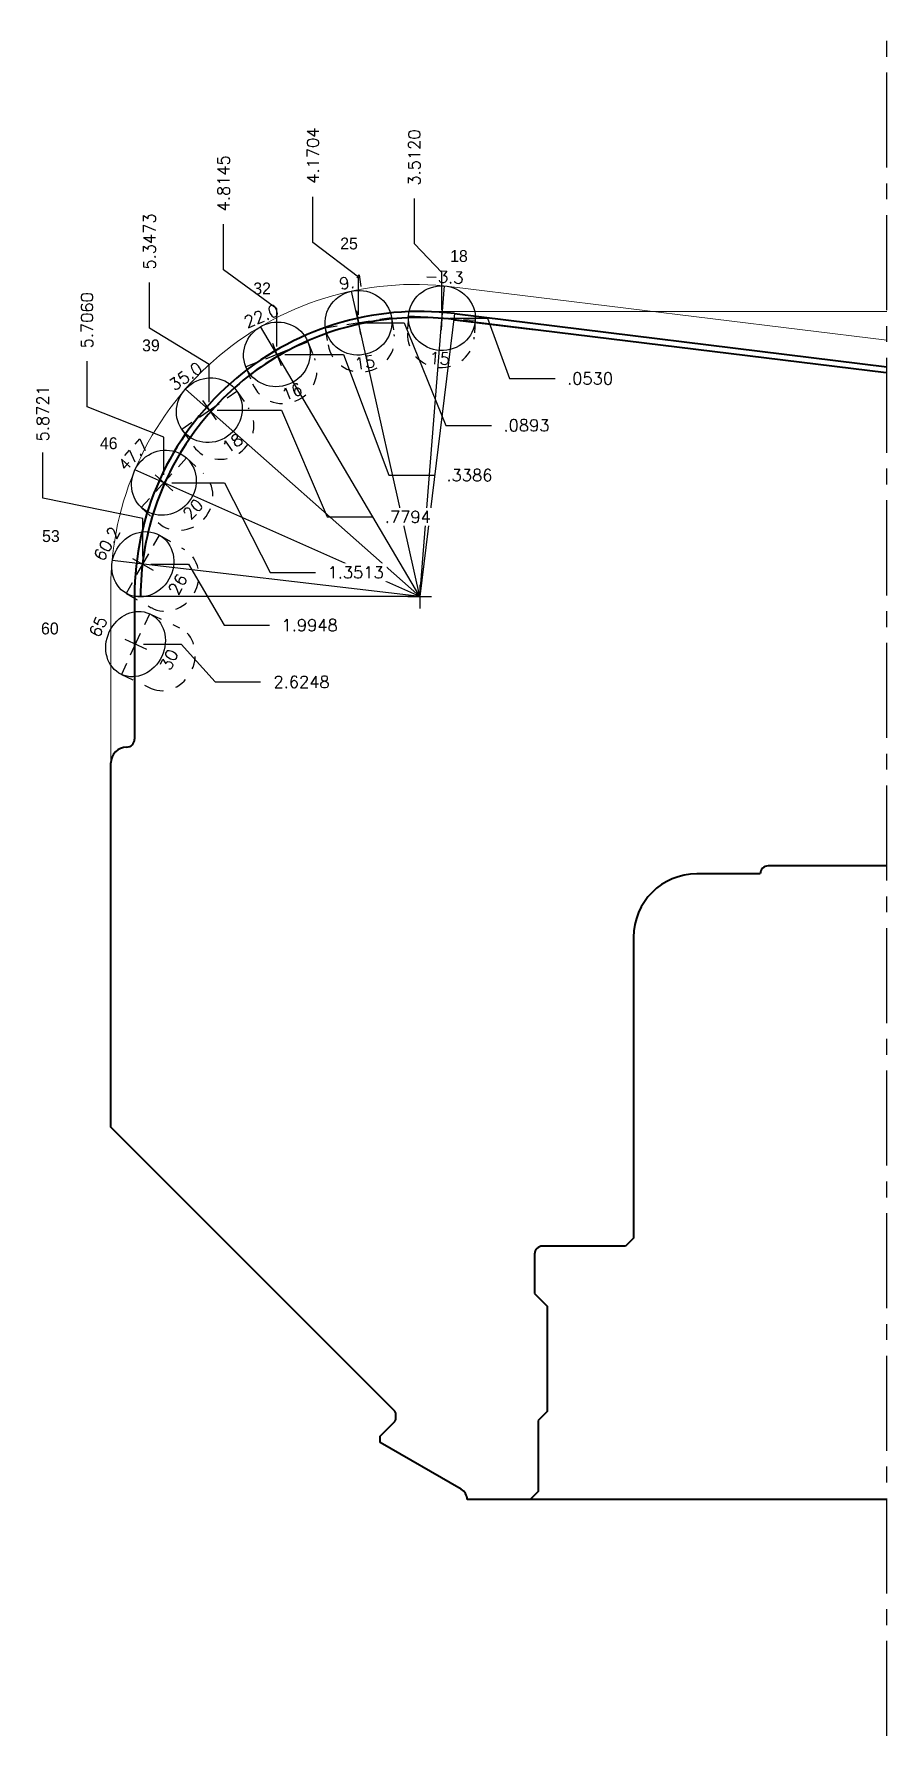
# Model space of a CAD drawing. Extents: x 34 to 204, y 6 to 38.
# Drawn here: x 197.31 to 204.05, y 15.52 to 28.95 of the extents above; entities that cross this region are included whole.
import ezdxf
from ezdxf.enums import TextEntityAlignment as Align

# ---------------------------------------------------------------- set-up
doc = ezdxf.new("R2010")
doc.units = 0
doc.header["$MEASUREMENT"] = 0
doc.header["$PDMODE"] = 35
doc.linetypes.add('CENTER2', pattern=[1.125, 0.75, -0.125, 0.125, -0.125])
doc.linetypes.add('HIDDEN2', pattern=[0.1875, 0.125, -0.0625])
doc.layers.get('0').update_dxf_attribs({"linetype": 'CONTINUOUS'})
doc.layers.get('Defpoints').update_dxf_attribs({"color": 10, "linetype": 'CONTINUOUS'})
doc.layers.add('Blade7', color=7, linetype='CONTINUOUS', true_color=0xcc00cc)
doc.layers.add('CLine', color=5, linetype='CENTER2')
doc.layers.add('TEXT', color=3, linetype='CONTINUOUS')
doc.styles.add('RomanS', font='romans')
doc.dimstyles.get("Standard").update_dxf_attribs({"dimtxt": 0.094, "dimasz": 0.18, "dimexe": 0.0625, "dimexo": 0.0625, "dimgap": 0.09, "dimtad": 0, "dimtih": 1, "dimtoh": 1, "dimdec": 4, "dimzin": 4, "dimdsep": 46, "dimtxsty": 'RomanS', "dimcen": 0.09, "dimazin": 1, "dimtfac": 1, "dimtdec": 4, "dimtofl": 0, "dimtmove": 0, "dimatfit": 1, "dimfxl": 1, "dimtfill": 1, "dimtolj": 1, "dimtzin": 0, "dimarcsym": 0})

# ---------------------------------------------------------------- blocks, each defined once
blk = doc.blocks.new('CMark')
at = {"layer": 'CLine'}
for p, q in [((-0.094, 0), (0.094, 0)), ((0, 0.094), (0, -0.094))]:
    blk.add_line(p, q, dxfattribs=at)
blk = doc.blocks.new('1313@15')
for p, q in [((-0.17, 0), (-0.265, 0)), ((0.171, 0), (0.264, 0))]:
    blk.add_line(p, q)
at = {"color": 8, "linetype": 'HIDDEN2', "ltscale": 0.5}
blk.add_line((-0.265, 0), (-0.265, -0.135), dxfattribs=at)
at = {"color": 8, "linetype": 'HIDDEN2', "ltscale": 0.5, "flags": 128}
blk.add_lwpolyline([(0.264, 0), (0.264, -0.135)], dxfattribs=at)
blk.add_ellipse((0, 0), major_axis=(0.264, 0), ratio=0.965926)
at = {"color": 8, "linetype": 'HIDDEN2', "ltscale": 0.5}
blk.add_ellipse((0, -0.135), major_axis=(0.264, 0), ratio=0.965926, start_param=3.141593, end_param=6.283185, dxfattribs=at)
blk.add_blockref('CMark', (0, 0))
at = {"style": 'RomanS'}
blk.add_text('15', height=0.094, dxfattribs=at).set_placement((0, -0.318), align=Align.MIDDLE_CENTER)
blk.add_attdef('ANG', text='', height=0.094, dxfattribs=at).set_placement((0, 0.251), align=Align.BOTTOM_CENTER)
blk = doc.blocks.new('1313@16')
for p, q in [((-0.17, 0), (-0.265, 0)), ((0.171, 0), (0.264, 0))]:
    blk.add_line(p, q)
at = {"color": 8, "linetype": 'HIDDEN2', "ltscale": 0.5}
blk.add_line((-0.265, 0), (-0.265, -0.143), dxfattribs=at)
at = {"color": 8, "linetype": 'HIDDEN2', "ltscale": 0.5, "flags": 128}
blk.add_lwpolyline([(0.264, 0), (0.264, -0.143)], dxfattribs=at)
blk.add_ellipse((0, 0), major_axis=(0.264, 0), ratio=0.961262)
at = {"color": 8, "linetype": 'HIDDEN2', "ltscale": 0.5}
blk.add_ellipse((0, -0.143), major_axis=(0.264, 0), ratio=0.961262, start_param=3.141593, end_param=6.283185, dxfattribs=at)
blk.add_blockref('CMark', (0, 0))
at = {"style": 'RomanS'}
blk.add_text('16', height=0.094, dxfattribs=at).set_placement((0, -0.318), align=Align.MIDDLE_CENTER)
blk.add_attdef('ANG', text='', height=0.094, dxfattribs=at).set_placement((0, 0.251), align=Align.BOTTOM_CENTER)
blk = doc.blocks.new('1313@18')
for p, q in [((-0.17, 0), (-0.265, 0)), ((0.171, 0), (0.264, 0))]:
    blk.add_line(p, q)
at = {"color": 8, "linetype": 'HIDDEN2', "ltscale": 0.5}
blk.add_line((-0.265, 0), (-0.265, -0.161), dxfattribs=at)
at = {"color": 8, "linetype": 'HIDDEN2', "ltscale": 0.5, "flags": 128}
blk.add_lwpolyline([(0.264, 0), (0.264, -0.161)], dxfattribs=at)
blk.add_ellipse((0, 0), major_axis=(0.264, 0), ratio=0.951057)
at = {"color": 8, "linetype": 'HIDDEN2', "ltscale": 0.5}
blk.add_ellipse((0, -0.161), major_axis=(0.264, 0), ratio=0.951057, start_param=3.141593, end_param=6.283185, dxfattribs=at)
blk.add_blockref('CMark', (0, 0))
at = {"style": 'RomanS'}
blk.add_text('18', height=0.094, dxfattribs=at).set_placement((0, -0.318), align=Align.MIDDLE_CENTER)
blk.add_attdef('ANG', text='', height=0.094, dxfattribs=at).set_placement((0, 0.251), align=Align.BOTTOM_CENTER)
blk = doc.blocks.new('1313@20')
for p, q in [((-0.17, 0), (-0.265, 0)), ((0.171, 0), (0.264, 0))]:
    blk.add_line(p, q)
at = {"color": 8, "linetype": 'HIDDEN2', "ltscale": 0.5}
blk.add_line((-0.265, 0), (-0.265, -0.178), dxfattribs=at)
at = {"color": 8, "linetype": 'HIDDEN2', "ltscale": 0.5, "flags": 128}
blk.add_lwpolyline([(0.264, 0), (0.264, -0.178)], dxfattribs=at)
blk.add_ellipse((0, 0), major_axis=(0.264, 0), ratio=0.939693)
at = {"color": 8, "linetype": 'HIDDEN2', "ltscale": 0.5}
blk.add_ellipse((0, -0.178), major_axis=(0.264, 0), ratio=0.939693, start_param=3.141593, end_param=6.283185, dxfattribs=at)
blk.add_blockref('CMark', (0, 0))
at = {"style": 'RomanS'}
blk.add_text('20', height=0.094, dxfattribs=at).set_placement((0, -0.311), align=Align.MIDDLE_CENTER)
blk.add_attdef('ANG', text='', height=0.094, dxfattribs=at).set_placement((0, 0.251), align=Align.BOTTOM_CENTER)
blk = doc.blocks.new('*D426')
at = {"layer": 'Blade7', "color": 0, "lineweight": -2, "transparency": 16777216}
for p, q in [((200.316, 27.289), (200.316, 27.649)), ((200.534, 27.064), (200.316, 27.289)), ((200.534, 26.766), (200.534, 27.064))]:
    blk.add_line(p, q, dxfattribs=at)
at = {"layer": 'Defpoints', "color": 0, "transparency": 16777216}
for p in [(200.316, 27.649), (204.046, 26.757), (200.534, 26.704)]:
    blk.add_point(p, dxfattribs=at)
at = {"layer": 'Blade7', "color": 0, "transparency": 16777216, "insert": (200.316, 27.971), "char_height": 0.094, "attachment_point": 5, "rotation": 90, "style": 'RomanS', "bg_fill": 3, "box_fill_scale": 1.25, "bg_fill_color": 256, "bg_fill_true_color": 13158600, "bg_fill_transparency": 0}
blk.add_mtext('\\A1;3.5120', dxfattribs=at)
blk = doc.blocks.new('*D427')
at = {"layer": 'Blade7', "color": 0, "lineweight": -2, "transparency": 16777216}
for p, q in [((199.516, 27.301), (199.516, 27.661)), ((199.875, 27.027), (199.516, 27.301)), ((199.875, 26.73), (199.875, 27.027))]:
    blk.add_line(p, q, dxfattribs=at)
at = {"layer": 'Defpoints', "color": 0, "transparency": 16777216}
for p in [(199.516, 27.661), (204.046, 26.757), (199.875, 26.667)]:
    blk.add_point(p, dxfattribs=at)
at = {"layer": 'Blade7', "color": 0, "transparency": 16777216, "insert": (199.516, 27.986), "char_height": 0.094, "attachment_point": 5, "rotation": 90, "style": 'RomanS', "bg_fill": 3, "box_fill_scale": 1.25, "bg_fill_color": 256, "bg_fill_true_color": 13158600, "bg_fill_transparency": 0}
blk.add_mtext('\\A1;4.1704', dxfattribs=at)
blk = doc.blocks.new('*D428')
at = {"layer": 'Blade7', "color": 0, "lineweight": -2, "transparency": 16777216}
for p, q in [((198.811, 27.086), (198.811, 27.446)), ((199.231, 26.778), (198.811, 27.086)), ((199.231, 26.481), (199.231, 26.778))]:
    blk.add_line(p, q, dxfattribs=at)
at = {"layer": 'Defpoints', "color": 0, "transparency": 16777216}
for p in [(198.811, 27.446), (204.046, 26.757), (199.231, 26.418)]:
    blk.add_point(p, dxfattribs=at)
at = {"layer": 'Blade7', "color": 0, "transparency": 16777216, "insert": (198.811, 27.768), "char_height": 0.094, "attachment_point": 5, "rotation": 90, "style": 'RomanS', "bg_fill": 3, "box_fill_scale": 1.25, "bg_fill_color": 256, "bg_fill_true_color": 13158600, "bg_fill_transparency": 0}
blk.add_mtext('\\A1;4.8145', dxfattribs=at)
blk = doc.blocks.new('*D429')
at = {"layer": 'Blade7', "color": 0, "lineweight": -2, "transparency": 16777216}
for p, q in [((198.227, 26.626), (198.227, 26.986)), ((198.698, 26.337), (198.227, 26.626)), ((198.698, 26.04), (198.698, 26.337))]:
    blk.add_line(p, q, dxfattribs=at)
at = {"layer": 'Defpoints', "color": 0, "transparency": 16777216}
for p in [(198.227, 26.986), (204.046, 26.757), (198.698, 25.977)]:
    blk.add_point(p, dxfattribs=at)
at = {"layer": 'Blade7', "color": 0, "transparency": 16777216, "insert": (198.227, 27.309), "char_height": 0.094, "attachment_point": 5, "rotation": 90, "style": 'RomanS', "bg_fill": 3, "box_fill_scale": 1.25, "bg_fill_color": 256, "bg_fill_true_color": 13158600, "bg_fill_transparency": 0}
blk.add_mtext('\\A1;5.3473', dxfattribs=at)
blk = doc.blocks.new('*D430')
at = {"layer": 'Blade7', "color": 0, "lineweight": -2, "transparency": 16777216}
for p, q in [((197.733, 26.004), (197.733, 26.364)), ((198.34, 25.765), (197.733, 26.004)), ((198.34, 25.468), (198.34, 25.765))]:
    blk.add_line(p, q, dxfattribs=at)
at = {"layer": 'Defpoints', "color": 0, "transparency": 16777216}
for p in [(204.046, 26.757), (197.733, 26.364), (198.34, 25.405)]:
    blk.add_point(p, dxfattribs=at)
at = {"layer": 'Blade7', "color": 0, "transparency": 16777216, "insert": (197.733, 26.687), "char_height": 0.094, "attachment_point": 5, "rotation": 90, "style": 'RomanS', "bg_fill": 3, "box_fill_scale": 1.25, "bg_fill_color": 256, "bg_fill_true_color": 13158600, "bg_fill_transparency": 0}
blk.add_mtext('\\A1;5.7060', dxfattribs=at)
blk = doc.blocks.new('*D431')
at = {"layer": 'Blade7', "color": 0, "lineweight": -2, "transparency": 16777216}
for p, q in [((200.596, 26.704), (200.894, 26.704)), ((200.894, 26.704), (201.067, 26.227)), ((201.067, 26.227), (201.427, 26.227))]:
    blk.add_line(p, q, dxfattribs=at)
at = {"layer": 'Defpoints', "color": 0, "transparency": 16777216}
for p in [(204.046, 26.757), (200.534, 26.704), (201.427, 26.227)]:
    blk.add_point(p, dxfattribs=at)
at = {"layer": 'Blade7', "color": 0, "transparency": 16777216, "insert": (201.703, 26.227), "char_height": 0.094, "attachment_point": 5, "style": 'RomanS', "bg_fill": 3, "box_fill_scale": 1.25, "bg_fill_color": 256, "bg_fill_true_color": 13158600, "bg_fill_transparency": 0}
blk.add_mtext('\\A1;.0530', dxfattribs=at)
blk = doc.blocks.new('*D432')
at = {"layer": 'Blade7', "color": 0, "lineweight": -2, "transparency": 16777216}
for p, q in [((199.938, 26.667), (200.235, 26.667)), ((200.235, 26.667), (200.565, 25.858)), ((200.565, 25.858), (200.925, 25.858))]:
    blk.add_line(p, q, dxfattribs=at)
at = {"layer": 'Defpoints', "color": 0, "transparency": 16777216}
for p in [(204.046, 26.757), (199.875, 26.667), (200.925, 25.858)]:
    blk.add_point(p, dxfattribs=at)
at = {"layer": 'Blade7', "color": 0, "transparency": 16777216, "insert": (201.201, 25.858), "char_height": 0.094, "attachment_point": 5, "style": 'RomanS', "bg_fill": 3, "box_fill_scale": 1.25, "bg_fill_color": 256, "bg_fill_true_color": 13158600, "bg_fill_transparency": 0}
blk.add_mtext('\\A1;.0893', dxfattribs=at)
blk = doc.blocks.new('*D433')
at = {"layer": 'Blade7', "color": 0, "lineweight": -2, "transparency": 16777216}
for p, q in [((199.294, 26.418), (199.756, 26.418)), ((199.756, 26.418), (200.116, 25.464)), ((200.116, 25.464), (200.476, 25.464))]:
    blk.add_line(p, q, dxfattribs=at)
at = {"layer": 'Defpoints', "color": 0, "transparency": 16777216}
for p in [(204.046, 26.757), (199.231, 26.418), (200.476, 25.464)]:
    blk.add_point(p, dxfattribs=at)
at = {"layer": 'Blade7', "color": 0, "transparency": 16777216, "insert": (200.751, 25.464), "char_height": 0.094, "attachment_point": 5, "style": 'RomanS', "bg_fill": 3, "box_fill_scale": 1.25, "bg_fill_color": 256, "bg_fill_true_color": 13158600, "bg_fill_transparency": 0}
blk.add_mtext('\\A1;.3386', dxfattribs=at)
blk = doc.blocks.new('*D434')
at = {"layer": 'Blade7', "color": 0, "lineweight": -2, "transparency": 16777216}
for p, q in [((198.761, 25.977), (199.267, 25.977)), ((199.267, 25.977), (199.627, 25.136)), ((199.627, 25.136), (199.987, 25.136))]:
    blk.add_line(p, q, dxfattribs=at)
at = {"layer": 'Defpoints', "color": 0, "transparency": 16777216}
for p in [(204.046, 26.757), (198.698, 25.977), (199.987, 25.136)]:
    blk.add_point(p, dxfattribs=at)
at = {"layer": 'Blade7', "color": 0, "transparency": 16777216, "insert": (200.265, 25.136), "char_height": 0.094, "attachment_point": 5, "style": 'RomanS', "bg_fill": 3, "box_fill_scale": 1.25, "bg_fill_color": 256, "bg_fill_true_color": 13158600, "bg_fill_transparency": 0}
blk.add_mtext('\\A1;.7794', dxfattribs=at)
blk = doc.blocks.new('*D435')
at = {"layer": 'Blade7', "color": 0, "lineweight": -2, "transparency": 16777216}
for p, q in [((198.402, 25.405), (198.817, 25.405)), ((198.817, 25.405), (199.177, 24.698)), ((199.177, 24.698), (199.537, 24.698))]:
    blk.add_line(p, q, dxfattribs=at)
at = {"layer": 'Defpoints', "color": 0, "transparency": 16777216}
for p in [(204.046, 26.757), (198.34, 25.405), (199.537, 24.698)]:
    blk.add_point(p, dxfattribs=at)
at = {"layer": 'Blade7', "color": 0, "transparency": 16777216, "insert": (199.853, 24.698), "char_height": 0.094, "attachment_point": 5, "style": 'RomanS', "bg_fill": 3, "box_fill_scale": 1.25, "bg_fill_color": 256, "bg_fill_true_color": 13158600, "bg_fill_transparency": 0}
blk.add_mtext('\\A1;1.3513', dxfattribs=at)
blk = doc.blocks.new('1313@30')
for p, q in [((-0.17, 0), (-0.265, 0)), ((0.171, 0), (0.264, 0))]:
    blk.add_line(p, q)
at = {"color": 8, "linetype": 'HIDDEN2', "ltscale": 0.5}
blk.add_line((-0.265, 0), (-0.265, -0.26), dxfattribs=at)
at = {"color": 8, "linetype": 'HIDDEN2', "ltscale": 0.5, "flags": 128}
blk.add_lwpolyline([(0.264, 0), (0.264, -0.26)], dxfattribs=at)
blk.add_ellipse((0, 0), major_axis=(0.264, 0), ratio=0.866025)
at = {"color": 8, "linetype": 'HIDDEN2', "ltscale": 0.5}
blk.add_ellipse((0, -0.26), major_axis=(0.264, 0), ratio=0.866025, start_param=3.141593, end_param=6.283185, dxfattribs=at)
blk.add_blockref('CMark', (0, 0))
at = {"style": 'RomanS'}
blk.add_text('30', height=0.094, dxfattribs=at).set_placement((0, -0.292), align=Align.MIDDLE_CENTER)
blk.add_attdef('ANG', text='', height=0.094, dxfattribs=at).set_placement((0, 0.251), align=Align.BOTTOM_CENTER)
blk = doc.blocks.new('*D455')
at = {"layer": 'Blade7', "color": 0, "lineweight": -2, "transparency": 16777216}
for p, q in [((198.179, 24.132), (198.476, 24.132)), ((198.476, 24.132), (198.743, 23.833)), ((198.743, 23.833), (199.103, 23.833))]:
    blk.add_line(p, q, dxfattribs=at)
at = {"layer": 'Defpoints', "color": 0, "transparency": 16777216}
for p in [(204.046, 26.757), (198.116, 24.132), (199.103, 23.833)]:
    blk.add_point(p, dxfattribs=at)
at = {"layer": 'Blade7', "color": 0, "transparency": 16777216, "insert": (199.426, 23.833), "char_height": 0.094, "attachment_point": 5, "style": 'RomanS', "bg_fill": 3, "box_fill_scale": 1.25, "bg_fill_color": 256, "bg_fill_true_color": 13158600, "bg_fill_transparency": 0}
blk.add_mtext('\\A1;2.6248', dxfattribs=at)
blk = doc.blocks.new('1313@26')
for p, q in [((-0.17, 0), (-0.265, 0)), ((0.171, 0), (0.264, 0))]:
    blk.add_line(p, q)
at = {"color": 8, "linetype": 'HIDDEN2', "ltscale": 0.5}
blk.add_line((-0.265, 0), (-0.265, -0.228), dxfattribs=at)
at = {"color": 8, "linetype": 'HIDDEN2', "ltscale": 0.5, "flags": 128}
blk.add_lwpolyline([(0.264, 0), (0.264, -0.228)], dxfattribs=at)
blk.add_ellipse((0, 0), major_axis=(0.264, 0), ratio=0.89879)
at = {"color": 8, "linetype": 'HIDDEN2', "ltscale": 0.5}
blk.add_ellipse((0, -0.228), major_axis=(0.264, 0), ratio=0.89879, start_param=3.141593, end_param=6.283185, dxfattribs=at)
blk.add_blockref('CMark', (0, 0))
at = {"style": 'RomanS'}
blk.add_text('26', height=0.094, dxfattribs=at).set_placement((0, -0.318), align=Align.MIDDLE_CENTER)
blk.add_attdef('ANG', text='', height=0.094, dxfattribs=at).set_placement((0, 0.251), align=Align.BOTTOM_CENTER)
blk = doc.blocks.new('*D457')
at = {"layer": 'Blade7', "color": 0, "lineweight": -2, "transparency": 16777216}
for p, q in [((197.385, 25.284), (197.385, 25.644)), ((198.174, 25.122), (197.385, 25.284)), ((198.174, 24.824), (198.174, 25.122))]:
    blk.add_line(p, q, dxfattribs=at)
at = {"layer": 'Defpoints', "color": 0, "transparency": 16777216}
for p in [(204.046, 26.757), (198.174, 24.762)]:
    blk.add_point(p, dxfattribs=at)
at = {"layer": 'Blade7', "color": 0, "transparency": 16777216, "insert": (197.385, 25.953), "char_height": 0.094, "attachment_point": 5, "rotation": 90, "style": 'RomanS', "bg_fill": 3, "box_fill_scale": 1.25, "bg_fill_color": 256, "bg_fill_true_color": 13158600, "bg_fill_transparency": 0}
blk.add_mtext('\\A1;5.8721', dxfattribs=at)
at = {"layer": 'Defpoints', "color": 0, "transparency": 16777216}
blk.add_point((197.385, 25.644), dxfattribs=at)
blk = doc.blocks.new('*D458')
at = {"layer": 'Blade7', "color": 0, "lineweight": -2, "transparency": 16777216}
for p, q in [((198.236, 24.762), (198.534, 24.762)), ((198.534, 24.762), (198.814, 24.281)), ((198.814, 24.281), (199.174, 24.281))]:
    blk.add_line(p, q, dxfattribs=at)
at = {"layer": 'Defpoints', "color": 0, "transparency": 16777216}
for p in [(204.046, 26.757), (198.174, 24.762), (199.174, 24.281)]:
    blk.add_point(p, dxfattribs=at)
at = {"layer": 'Blade7', "color": 0, "transparency": 16777216, "insert": (199.49, 24.281), "char_height": 0.094, "attachment_point": 5, "style": 'RomanS', "bg_fill": 3, "box_fill_scale": 1.25, "bg_fill_color": 256, "bg_fill_true_color": 13158600, "bg_fill_transparency": 0}
blk.add_mtext('\\A1;1.9948', dxfattribs=at)

msp = doc.modelspace()

# ---------------------------------------------------------------- linework, layer by layer
at = {"lineweight": 18}
msp.add_line((204.04565, 26.75668), (200.35815, 26.75668), dxfattribs=at)
at = {"lineweight": 25}
for p, q in [((200.63235, 26.7399), (200.35815, 24.50668)), ((200.35815, 24.50668), (198.10815, 24.50668))]:
    msp.add_line(p, q, dxfattribs=at)
at = {"lineweight": 40}
for p, q in [((200.63235, 26.7399), (204.04565, 26.3208)), ((200.62656, 26.69276), (200.63525, 26.69169)), ((200.62656, 26.69276), (204.03986, 26.27366)), ((200.63525, 26.69169), (201.26532, 26.61433)), ((198.10815, 24.50668), (198.10815, 23.38168)), ((197.92065, 20.31918), (197.92065, 23.19418)), ((203.04565, 22.31918), (202.54565, 22.31918)), ((204.04565, 22.38168), (203.10815, 22.38168)), ((202.04565, 21.81918), (202.04565, 19.44418)), ((200.16149, 18.07833), (197.92065, 20.31918)), ((201.98315, 19.38168), (201.3269, 19.38168)), ((202.04565, 19.44418), (201.98315, 19.38168)), ((201.2644, 19.31918), (201.2644, 19.00668)), ((201.2644, 19.00668), (201.3633, 18.90778)), ((201.3633, 18.90778), (201.3633, 18.07683)), ((200.04565, 17.88168), (200.16149, 17.99752)), ((200.17065, 18.01962), (200.17065, 18.05623)), ((201.3633, 18.07683), (201.29315, 18.00668)), ((201.29315, 18.00668), (201.29315, 17.44418)), ((200.04565, 17.83273), (200.04565, 17.88168)), ((200.68627, 17.46287), (200.04565, 17.83273)), ((201.23065, 17.38168), (200.73315, 17.38168)), ((201.29315, 17.44418), (201.23065, 17.38168)), ((204.04565, 17.38168), (201.23065, 17.38168))]:
    msp.add_line(p, q, dxfattribs=at)
at = {"lineweight": 30}
for p, q in [((200.31115, 24.50668), (200.40515, 24.50668)), ((200.35815, 24.55368), (200.35815, 24.45968))]:
    msp.add_line(p, q, dxfattribs=at)
at = {"lineweight": 18, "flags": 128}
msp.add_lwpolyline([(197.92065, 22.8398), (197.92065, 24.5697, -0.45046715), (200.61313, 26.95181), (204.04565, 26.53035)], format="xyb", dxfattribs=at)
at = {"lineweight": 40}
for centre, radius, start, end in [((200.35815, 24.50668), 2.25, 83, 180), ((200.35815, 24.50668), 2.2025, 100.039898, 117.953575), ((200.35815, 24.50668), 2.2025, 83, 100.039898), ((200.35815, 24.50668), 2.2025, 117.953575, 135.949889), ((200.35815, 24.50668), 2.2025, 135.949889, 153.510256), ((200.35815, 24.50668), 2.2025, 153.510256, 170.938148), ((200.35815, 24.50668), 2.2025, 170.938148, 180), ((198.04565, 23.38168), 0.0625, 270, 360), ((198.04565, 23.19418), 0.125, 90, 180), ((202.54565, 21.81918), 0.5, 90, 180), ((203.10815, 22.31918), 0.0625, 90, 180), ((201.3269, 19.31918), 0.0625, 90, 180), ((200.1394, 18.05623), 0.03125, 0, 45), ((200.1394, 18.01962), 0.03125, 315, 0), ((200.6394, 17.38168), 0.09375, 0, 60)]:
    msp.add_arc(centre, radius, start, end, dxfattribs=at)
at = {"layer": 'Blade7'}
for q in [(199.81947, 26.91679), (200.55393, 26.95834), (199.10192, 26.63724), (198.50959, 26.14453), (198.11126, 25.50705)]:
    msp.add_line((200.35815, 24.50668), q, dxfattribs=at)
at = {"layer": 'CLine'}
msp.add_line((204.04565, 15.51651), (204.04565, 28.94554), dxfattribs=at)

# ---------------------------------------------------------------- block references
at = {"layer": 'Blade7'}
for name, p, rotation, values in [('1313@15', (199.8752, 26.66742), 9.100000000000001, {'ANG': '9.1'}), ('1313@15', (200.53361, 26.70366), 356.7, {'ANG': '-3.3'}), ('1313@16', (199.23117, 26.41804), 22, {'ANG': '22.0'}), ('1313@18', (198.69836, 25.97727), 35, {'ANG': '35.0'}), ('1313@20', (198.33964, 25.40537), 47.7, {'ANG': '47.7'}), ('1313@30', (198.11625, 24.13191), 65, {'ANG': '65'})]:
    msp.add_blockref(name, p, dxfattribs=dict(at, rotation=rotation)).add_auto_attribs(values)
at = {"layer": 'TEXT'}
msp.add_blockref('CMark', (200.35815, 24.50668), dxfattribs=at)

# ---------------------------------------------------------------- texts
at = {"layer": 'Blade7'}
msp.add_text('60', height=0.09375, dxfattribs=at).set_placement((197.37003, 24.20816))

# ---------------------------------------------------------------- next in the draw order: dimensions: what is measured, and where the dimension line sits
dim = msp.add_ordinate_dim(feature_location=(200.53361, 26.70366), offset=(-0.21769, 0.94503), dtype=1, origin=(204.04565, 26.75668), dimstyle='Standard', dxfattribs=at)
dim.commit()
dim.dimension.update_dxf_attribs({"geometry": '*D426', "text_midpoint": (200.31592, 27.97145)})

# ---------------------------------------------------------------- next in the draw order: dimensions: what is measured, and where the dimension line sits
dim = msp.add_ordinate_dim(feature_location=(199.875202, 26.667424), offset=(-0.359364, 0.993691), dtype=1, origin=(204.045646, 26.756676), dimstyle='Standard', dxfattribs=at)
dim.commit()
dim.dimension.update_dxf_attribs({"geometry": '*D427', "text_midpoint": (199.515838, 27.986114)})

# ---------------------------------------------------------------- next in the draw order: dimensions: what is measured, and where the dimension line sits
dim = msp.add_ordinate_dim(feature_location=(199.23117, 26.41804), offset=(-0.42006, 1.02765), dtype=1, origin=(204.04565, 26.75668), dimstyle='Standard', dxfattribs=at)
dim.commit()
dim.dimension.update_dxf_attribs({"geometry": '*D428', "text_midpoint": (198.8111, 27.76845)})

# ---------------------------------------------------------------- next in the draw order: dimensions: what is measured, and where the dimension line sits
dim = msp.add_ordinate_dim(feature_location=(198.69836, 25.97727), offset=(-0.47178, 1.00856), dtype=1, origin=(204.04565, 26.75668), dimstyle='Standard', dxfattribs=at)
dim.commit()
dim.dimension.update_dxf_attribs({"geometry": '*D429', "text_midpoint": (198.22659, 27.3086)})

# ---------------------------------------------------------------- next in the draw order: texts
for s, p in [('25', (199.73091, 27.24593)), ('18', (200.59827, 27.14705))]:
    msp.add_text(s, height=0.09375, dxfattribs=at).set_placement(p)

# ---------------------------------------------------------------- next in the draw order: dimensions: what is measured, and where the dimension line sits
dim = msp.add_ordinate_dim(feature_location=(198.33964, 25.40537), offset=(-0.60637, 0.95904), dtype=1, origin=(204.04565, 26.75668), dimstyle='Standard', dxfattribs=at)
dim.commit()
dim.dimension.update_dxf_attribs({"geometry": '*D430', "text_midpoint": (197.73327, 26.68717)})

# ---------------------------------------------------------------- next in the draw order: texts
msp.add_text('32', height=0.09375, dxfattribs=at).set_placement((199.04491, 26.8912))

# ---------------------------------------------------------------- next in the draw order: dimensions: what is measured, and where the dimension line sits
dim = msp.add_ordinate_dim(feature_location=(200.53361, 26.70366), offset=(0.89345, -0.47681), dtype=0, origin=(204.04565, 26.75668), dimstyle='Standard', dxfattribs=at)
dim.commit()
dim.dimension.update_dxf_attribs({"geometry": '*D431', "text_midpoint": (201.70283, 26.22684)})

# ---------------------------------------------------------------- next in the draw order: dimensions: what is measured, and where the dimension line sits
dim = msp.add_ordinate_dim(feature_location=(199.8752, 26.66742), offset=(1.05026, -0.80929), dtype=0, origin=(204.04565, 26.75668), dimstyle='Standard', dxfattribs=at)
dim.commit()
dim.dimension.update_dxf_attribs({"geometry": '*D432', "text_midpoint": (201.20122, 25.85813)})

# ---------------------------------------------------------------- next in the draw order: dimensions: what is measured, and where the dimension line sits
dim = msp.add_ordinate_dim(feature_location=(199.23117, 26.41804), offset=(1.24456, -0.95374), dtype=0, origin=(204.04565, 26.75668), dimstyle='Standard', dxfattribs=at)
dim.commit()
dim.dimension.update_dxf_attribs({"geometry": '*D433', "text_midpoint": (200.75149, 25.4643)})

# ---------------------------------------------------------------- next in the draw order: dimensions: what is measured, and where the dimension line sits
dim = msp.add_ordinate_dim(feature_location=(198.69836, 25.97727), offset=(1.28896, -0.84168), dtype=0, origin=(204.04565, 26.75668), dimstyle='Standard', dxfattribs=at)
dim.commit()
dim.dimension.update_dxf_attribs({"geometry": '*D434', "text_midpoint": (200.26532, 25.13559)})

# ---------------------------------------------------------------- next in the draw order: dimensions: what is measured, and where the dimension line sits
dim = msp.add_ordinate_dim(feature_location=(198.33964, 25.40537), offset=(1.19707, -0.70723), dtype=0, origin=(204.04565, 26.75668), dimstyle='Standard', dxfattribs=at)
dim.commit()
dim.dimension.update_dxf_attribs({"geometry": '*D435', "text_midpoint": (199.85276, 24.69814)})

# ---------------------------------------------------------------- next in the draw order: dimensions: what is measured, and where the dimension line sits
dim = msp.add_ordinate_dim(feature_location=(198.11625, 24.13191), offset=(0.9866, -0.2994), dtype=0, origin=(204.04565, 26.75668), dimstyle='Standard', dxfattribs=at)
dim.commit()
dim.dimension.update_dxf_attribs({"geometry": '*D455', "text_midpoint": (199.42561, 23.83251)})

# ---------------------------------------------------------------- next in the draw order: linework, layer by layer
msp.add_line((200.35815, 24.50668), (197.9308, 24.79022), dxfattribs=at)

# ---------------------------------------------------------------- next in the draw order: block references
at = {"layer": 'Blade7', "rotation": 60.2}
msp.add_blockref('1313@26', (198.17355, 24.76186), dxfattribs=at).add_auto_attribs({'ANG': '60.2'})

# ---------------------------------------------------------------- next in the draw order: dimensions: what is measured, and where the dimension line sits
at = {"layer": 'Blade7'}
dim = msp.add_ordinate_dim(feature_location=(198.17355, 24.76186), offset=(-0.78814, 0.88211), dtype=1, origin=(204.04565, 26.75668), dimstyle='Standard', dxfattribs=at)
dim.commit()
dim.dimension.update_dxf_attribs({"geometry": '*D457', "text_midpoint": (197.38541, 25.95331)})

# ---------------------------------------------------------------- next in the draw order: texts
for s, p in [('46', (197.83435, 25.66983)), ('53', (197.37832, 24.93733))]:
    msp.add_text(s, height=0.09375, dxfattribs=at).set_placement(p)

# ---------------------------------------------------------------- next in the draw order: dimensions: what is measured, and where the dimension line sits
dim = msp.add_ordinate_dim(feature_location=(198.17355, 24.76186), offset=(1.00052, -0.48061), dtype=0, origin=(204.04565, 26.75668), dimstyle='Standard', dxfattribs=at)
dim.commit()
dim.dimension.update_dxf_attribs({"geometry": '*D458', "text_midpoint": (199.49012, 24.28125)})

# ---------------------------------------------------------------- next in the draw order: texts
msp.add_text('39', height=0.09375, dxfattribs=at).set_placement((198.16767, 26.44209))

doc.saveas('drawing.dxf')
